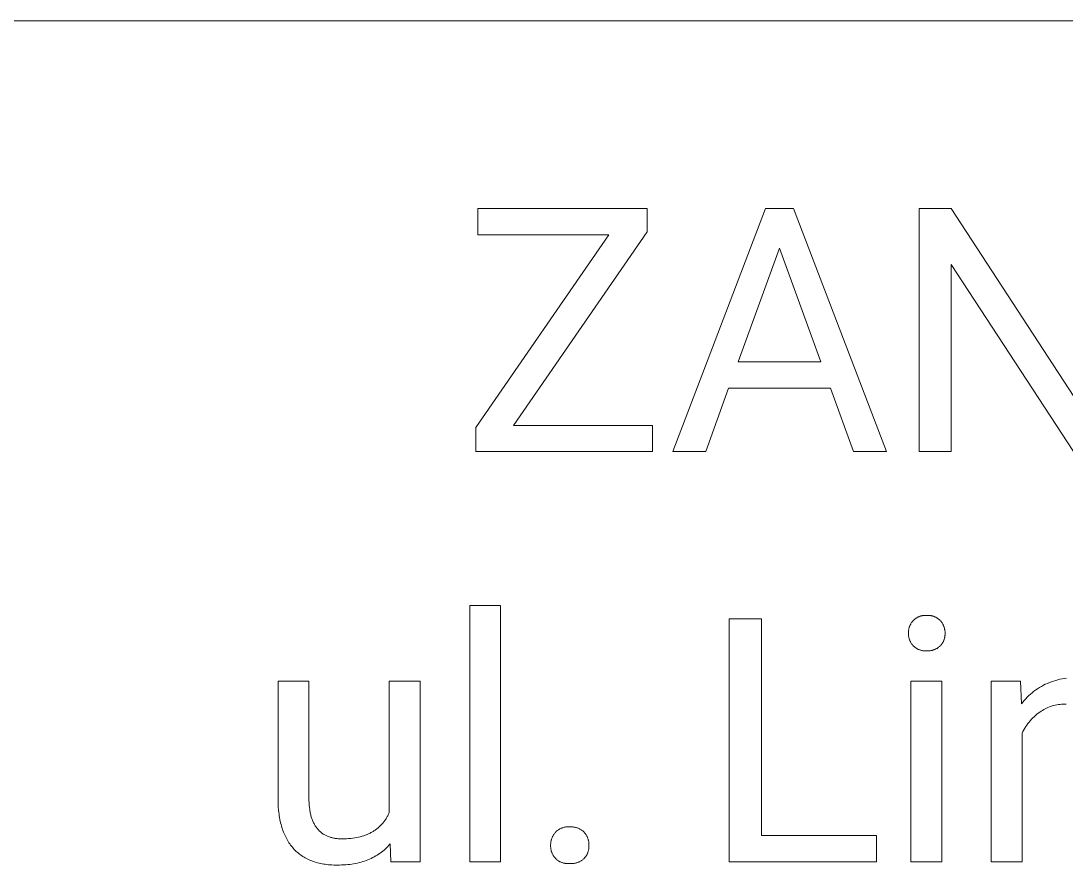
# Model space of a CAD drawing. Header units: millimetres. Extents: x 1348 to 6197, y -150 to 3238.
# Drawn here: x 4618.8 to 4816.4, y 232.7 to 392.2 of the extents above; entities that cross this region are included whole.
import ezdxf

# ---------------------------------------------------------------- set-up
doc = ezdxf.new("R2010")
doc.units = ezdxf.units.MM
doc.header["$MEASUREMENT"] = 0
doc.layers.add('Domyślny', color=7, linetype='Continuous', true_color=0x000000)

msp = doc.modelspace()

# ---------------------------------------------------------------- linework, layer by layer
at = {"layer": 'Domyślny', "color": 18, "lineweight": 15, "true_color": 0x000000}
for p, q in [((6192.9, 392.2), (4364.92, 392.2)), ((4705.16, 351.78), (4705.16, 356.74)), ((4705.16, 356.74), (4737.16, 356.74)), ((4737.16, 356.74), (4737.16, 352.33)), ((4741.99, 310.82), (4759.53, 356.74)), ((4759.53, 356.74), (4764.82, 356.74)), ((4764.82, 356.74), (4782.39, 310.82)), ((4788.57, 310.82), (4788.57, 356.74)), ((4788.57, 356.74), (4794.66, 356.74)), ((4794.66, 356.74), (4817.85, 321.2)), ((4704.75, 315.37), (4729.91, 351.78)), ((4729.91, 351.78), (4705.16, 351.78)), ((4737.16, 352.33), (4711.91, 315.77)), ((4762.17, 349.26), (4754.39, 327.79)), ((4770.01, 327.79), (4762.17, 349.26)), ((4817.78, 310.82), (4794.66, 346.2)), ((4794.66, 346.2), (4794.66, 310.82)), ((4754.39, 327.79), (4770.01, 327.79)), ((4752.57, 322.83), (4748.24, 310.82)), ((4771.8, 322.83), (4752.57, 322.83)), ((4776.19, 310.82), (4771.8, 322.83)), ((4704.75, 310.81), (4704.75, 315.37)), ((4711.91, 315.77), (4738.18, 315.77)), ((4738.18, 315.77), (4738.18, 310.81)), ((4738.18, 310.81), (4704.75, 310.81)), ((4748.24, 310.82), (4741.99, 310.82)), ((4782.39, 310.82), (4776.19, 310.82)), ((4794.66, 310.82), (4788.57, 310.82)), ((4703.61, 233.31), (4703.61, 281.75)), ((4703.61, 281.75), (4709.44, 281.75)), ((4709.44, 281.75), (4709.44, 233.31)), ((4752.69, 233.3), (4752.69, 279.23)), ((4752.69, 279.23), (4758.78, 279.23)), ((4758.78, 279.23), (4758.78, 238.26)), ((4787.17, 278.52), (4787.23, 278.61)), ((4787.23, 278.61), (4787.3, 278.7)), ((4787.3, 278.7), (4787.38, 278.79)), ((4787.38, 278.79), (4787.45, 278.88)), ((4787.45, 278.88), (4787.53, 278.96)), ((4787.53, 278.96), (4787.61, 279.03)), ((4787.61, 279.03), (4787.69, 279.1)), ((4787.69, 279.1), (4787.77, 279.17)), ((4787.77, 279.17), (4787.86, 279.24)), ((4787.86, 279.24), (4787.94, 279.3)), ((4787.94, 279.3), (4788.03, 279.37)), ((4788.03, 279.37), (4788.13, 279.42)), ((4788.13, 279.42), (4788.22, 279.48)), ((4788.22, 279.48), (4788.32, 279.53)), ((4788.32, 279.53), (4788.41, 279.58)), ((4788.41, 279.58), (4788.51, 279.62)), ((4788.51, 279.62), (4788.61, 279.66)), ((4788.61, 279.66), (4788.72, 279.7)), ((4788.72, 279.7), (4788.82, 279.73)), ((4788.82, 279.73), (4788.92, 279.76)), ((4788.92, 279.76), (4789.03, 279.79)), ((4789.03, 279.79), (4789.14, 279.81)), ((4789.14, 279.81), (4789.24, 279.83)), ((4789.24, 279.83), (4789.35, 279.85)), ((4789.35, 279.85), (4789.46, 279.86)), ((4789.46, 279.86), (4789.57, 279.87)), ((4789.57, 279.87), (4789.68, 279.87)), ((4789.68, 279.87), (4789.79, 279.87)), ((4789.79, 279.87), (4789.89, 279.87)), ((4789.89, 279.87), (4790, 279.86)), ((4790, 279.86), (4790.11, 279.87)), ((4790.11, 279.87), (4790.22, 279.87)), ((4790.22, 279.87), (4790.33, 279.87)), ((4790.33, 279.87), (4790.44, 279.87)), ((4790.44, 279.87), (4790.55, 279.86)), ((4790.55, 279.86), (4790.66, 279.84)), ((4790.66, 279.84), (4790.77, 279.83)), ((4790.77, 279.83), (4790.88, 279.81)), ((4790.88, 279.81), (4790.98, 279.79)), ((4790.98, 279.79), (4791.09, 279.76)), ((4791.09, 279.76), (4791.2, 279.73)), ((4791.2, 279.73), (4791.3, 279.69)), ((4791.3, 279.69), (4791.4, 279.66)), ((4791.4, 279.66), (4791.51, 279.62)), ((4791.51, 279.62), (4791.61, 279.57)), ((4791.61, 279.57), (4791.71, 279.52)), ((4791.71, 279.52), (4791.8, 279.47)), ((4791.8, 279.47), (4791.9, 279.42)), ((4791.9, 279.42), (4791.99, 279.36)), ((4791.99, 279.36), (4792.08, 279.3)), ((4792.08, 279.3), (4792.17, 279.24)), ((4792.17, 279.24), (4792.26, 279.17)), ((4792.26, 279.17), (4792.35, 279.1)), ((4792.35, 279.1), (4792.43, 279.03)), ((4792.43, 279.03), (4792.51, 278.96)), ((4792.51, 278.96), (4792.59, 278.88)), ((4792.59, 278.88), (4792.66, 278.79)), ((4792.66, 278.79), (4792.73, 278.7)), ((4792.73, 278.7), (4792.8, 278.61)), ((4792.8, 278.61), (4792.87, 278.52)), ((4786.56, 276.72), (4786.57, 276.83)), ((4786.56, 276.6), (4786.56, 276.72)), ((4786.57, 276.83), (4786.58, 276.94)), ((4786.58, 276.94), (4786.59, 277.05)), ((4786.59, 277.05), (4786.61, 277.17)), ((4786.61, 277.17), (4786.63, 277.28)), ((4786.63, 277.28), (4786.66, 277.39)), ((4786.66, 277.39), (4786.69, 277.5)), ((4786.69, 277.5), (4786.72, 277.61)), ((4786.72, 277.61), (4786.76, 277.72)), ((4786.76, 277.72), (4786.79, 277.82)), ((4786.79, 277.82), (4786.84, 277.93)), ((4786.84, 277.93), (4786.88, 278.03)), ((4786.88, 278.03), (4786.93, 278.13)), ((4786.93, 278.13), (4786.99, 278.23)), ((4786.99, 278.23), (4787.04, 278.33)), ((4787.04, 278.33), (4787.1, 278.43)), ((4787.1, 278.43), (4787.17, 278.52)), ((4792.87, 278.52), (4792.93, 278.43)), ((4792.93, 278.43), (4792.99, 278.33)), ((4792.99, 278.33), (4793.05, 278.23)), ((4793.05, 278.23), (4793.1, 278.13)), ((4793.1, 278.13), (4793.15, 278.03)), ((4793.15, 278.03), (4793.2, 277.93)), ((4793.2, 277.93), (4793.24, 277.82)), ((4793.24, 277.82), (4793.28, 277.72)), ((4793.28, 277.72), (4793.32, 277.61)), ((4793.32, 277.61), (4793.35, 277.5)), ((4793.35, 277.5), (4793.38, 277.39)), ((4793.38, 277.39), (4793.4, 277.28)), ((4793.4, 277.28), (4793.43, 277.17)), ((4793.43, 277.17), (4793.44, 277.05)), ((4793.44, 277.05), (4793.46, 276.94)), ((4793.46, 276.94), (4793.47, 276.83)), ((4793.47, 276.83), (4793.47, 276.72)), ((4793.47, 276.72), (4793.48, 276.6)), ((4786.56, 276.49), (4786.56, 276.6)), ((4786.56, 276.38), (4786.56, 276.49)), ((4786.56, 276.26), (4786.56, 276.38)), ((4786.57, 276.15), (4786.56, 276.26)), ((4786.58, 276.04), (4786.57, 276.15)), ((4786.59, 275.93), (4786.58, 276.04)), ((4786.61, 275.82), (4786.59, 275.93)), ((4786.63, 275.71), (4786.61, 275.82)), ((4786.65, 275.6), (4786.63, 275.71)), ((4786.68, 275.49), (4786.65, 275.6)), ((4786.72, 275.38), (4786.68, 275.49)), ((4786.75, 275.27), (4786.72, 275.38)), ((4786.79, 275.17), (4786.75, 275.27)), ((4786.83, 275.06), (4786.79, 275.17)), ((4786.88, 274.96), (4786.83, 275.06)), ((4786.93, 274.86), (4786.88, 274.96)), ((4786.98, 274.76), (4786.93, 274.86)), ((4787.04, 274.67), (4786.98, 274.76)), ((4787.1, 274.57), (4787.04, 274.67)), ((4793, 274.67), (4792.93, 274.57)), ((4793.05, 274.76), (4793, 274.67)), ((4793.11, 274.86), (4793.05, 274.76)), ((4793.16, 274.96), (4793.11, 274.86)), ((4793.2, 275.06), (4793.16, 274.96)), ((4793.25, 275.17), (4793.2, 275.06)), ((4793.29, 275.27), (4793.25, 275.17)), ((4793.32, 275.38), (4793.29, 275.27)), ((4793.35, 275.49), (4793.32, 275.38)), ((4793.38, 275.6), (4793.35, 275.49)), ((4793.41, 275.71), (4793.38, 275.6)), ((4793.43, 275.82), (4793.41, 275.71)), ((4793.45, 275.93), (4793.43, 275.82)), ((4793.46, 276.04), (4793.45, 275.93)), ((4793.47, 276.15), (4793.46, 276.04)), ((4793.48, 276.6), (4793.47, 276.49)), ((4793.47, 276.49), (4793.48, 276.38)), ((4793.48, 276.38), (4793.47, 276.26)), ((4793.47, 276.26), (4793.47, 276.15)), ((4787.17, 274.48), (4787.1, 274.57)), ((4787.23, 274.39), (4787.17, 274.48)), ((4787.3, 274.3), (4787.23, 274.39)), ((4787.38, 274.21), (4787.3, 274.3)), ((4787.45, 274.13), (4787.38, 274.21)), ((4787.53, 274.05), (4787.45, 274.13)), ((4787.61, 273.98), (4787.53, 274.05)), ((4787.69, 273.91), (4787.61, 273.98)), ((4787.77, 273.84), (4787.69, 273.91)), ((4787.86, 273.78), (4787.77, 273.84)), ((4787.95, 273.71), (4787.86, 273.78)), ((4788.04, 273.66), (4787.95, 273.71)), ((4788.13, 273.6), (4788.04, 273.66)), ((4788.23, 273.55), (4788.13, 273.6)), ((4788.32, 273.5), (4788.23, 273.55)), ((4788.42, 273.45), (4788.32, 273.5)), ((4788.52, 273.41), (4788.42, 273.45)), ((4788.62, 273.37), (4788.52, 273.41)), ((4788.72, 273.33), (4788.62, 273.37)), ((4788.83, 273.3), (4788.72, 273.33)), ((4788.93, 273.27), (4788.83, 273.3)), ((4789.03, 273.24), (4788.93, 273.27)), ((4789.14, 273.22), (4789.03, 273.24)), ((4789.25, 273.2), (4789.14, 273.22)), ((4789.35, 273.19), (4789.25, 273.2)), ((4789.46, 273.18), (4789.35, 273.19)), ((4789.57, 273.17), (4789.46, 273.18)), ((4789.68, 273.17), (4789.57, 273.17)), ((4789.79, 273.17), (4789.68, 273.17)), ((4789.89, 273.17), (4789.79, 273.17)), ((4790, 273.18), (4789.89, 273.17)), ((4790.12, 273.17), (4790, 273.18)), ((4790.23, 273.17), (4790.12, 273.17)), ((4790.34, 273.17), (4790.23, 273.17)), ((4790.46, 273.17), (4790.34, 273.17)), ((4790.57, 273.18), (4790.46, 273.17)), ((4790.68, 273.2), (4790.57, 273.18)), ((4790.8, 273.21), (4790.68, 273.2)), ((4790.91, 273.23), (4790.8, 273.21)), ((4791.02, 273.26), (4790.91, 273.23)), ((4791.13, 273.29), (4791.02, 273.26)), ((4791.24, 273.32), (4791.13, 273.29)), ((4791.34, 273.35), (4791.24, 273.32)), ((4791.45, 273.39), (4791.34, 273.35)), ((4791.56, 273.44), (4791.45, 273.39)), ((4791.66, 273.48), (4791.56, 273.44)), ((4791.76, 273.53), (4791.66, 273.48)), ((4791.86, 273.59), (4791.76, 273.53)), ((4791.96, 273.64), (4791.86, 273.59)), ((4792.06, 273.7), (4791.96, 273.64)), ((4792.15, 273.77), (4792.06, 273.7)), ((4792.24, 273.83), (4792.15, 273.77)), ((4792.33, 273.9), (4792.24, 273.83)), ((4792.42, 273.98), (4792.33, 273.9)), ((4792.5, 274.05), (4792.42, 273.98)), ((4792.59, 274.13), (4792.5, 274.05)), ((4792.66, 274.21), (4792.59, 274.13)), ((4792.73, 274.3), (4792.66, 274.21)), ((4792.8, 274.39), (4792.73, 274.3)), ((4792.87, 274.48), (4792.8, 274.39)), ((4792.93, 274.57), (4792.87, 274.48)), ((4667.38, 245.23), (4667.38, 267.43)), ((4667.38, 267.43), (4673.21, 267.43)), ((4673.21, 267.43), (4673.21, 245.39)), ((4688.41, 242.61), (4688.41, 267.43)), ((4688.41, 267.43), (4694.25, 267.43)), ((4694.25, 267.43), (4694.25, 233.31)), ((4787.03, 233.31), (4787.03, 267.43)), ((4787.03, 267.43), (4792.86, 267.43)), ((4792.86, 267.43), (4792.86, 233.31)), ((4802.2, 233.32), (4802.2, 267.44)), ((4802.2, 267.44), (4807.72, 267.44)), ((4807.72, 267.44), (4807.92, 263.14)), ((4812.06, 266.65), (4812.43, 266.84)), ((4812.43, 266.84), (4812.82, 267.01)), ((4812.82, 267.01), (4813.2, 267.18)), ((4813.2, 267.18), (4813.6, 267.33)), ((4813.6, 267.33), (4813.99, 267.46)), ((4813.99, 267.46), (4814.4, 267.59)), ((4814.4, 267.59), (4814.8, 267.7)), ((4814.8, 267.7), (4815.21, 267.79)), ((4815.21, 267.79), (4815.63, 267.87)), ((4815.63, 267.87), (4816.04, 267.94)), ((4816.04, 267.94), (4816.46, 267.99)), ((4809.32, 264.7), (4809.63, 264.99)), ((4809.63, 264.99), (4809.95, 265.26)), ((4809.95, 265.26), (4810.29, 265.52)), ((4810.29, 265.52), (4810.62, 265.77)), ((4810.62, 265.77), (4810.97, 266.01)), ((4810.97, 266.01), (4811.33, 266.23)), ((4811.33, 266.23), (4811.69, 266.45)), ((4811.69, 266.45), (4812.06, 266.65)), ((4807.92, 263.14), (4808.18, 263.47)), ((4808.18, 263.47), (4808.45, 263.79)), ((4808.45, 263.79), (4808.73, 264.11)), ((4808.73, 264.11), (4809.02, 264.41)), ((4809.02, 264.41), (4809.32, 264.7)), ((4814.04, 262.83), (4813.76, 262.75)), ((4814.32, 262.9), (4814.04, 262.83)), ((4814.61, 262.96), (4814.32, 262.9)), ((4814.9, 263.01), (4814.61, 262.96)), ((4815.19, 263.05), (4814.9, 263.01)), ((4815.48, 263.08), (4815.19, 263.05)), ((4815.78, 263.1), (4815.48, 263.08)), ((4816.07, 263.11), (4815.78, 263.1)), ((4816.36, 263.11), (4816.07, 263.11)), ((4810.57, 260.96), (4810.31, 260.72)), ((4810.83, 261.18), (4810.57, 260.96)), ((4811.11, 261.4), (4810.83, 261.18)), ((4811.39, 261.61), (4811.11, 261.4)), ((4811.63, 261.77), (4811.39, 261.61)), ((4811.88, 261.92), (4811.63, 261.77)), ((4812.14, 262.07), (4811.88, 261.92)), ((4812.4, 262.21), (4812.14, 262.07)), ((4812.66, 262.33), (4812.4, 262.21)), ((4812.93, 262.45), (4812.66, 262.33)), ((4813.2, 262.56), (4812.93, 262.45)), ((4813.48, 262.66), (4813.2, 262.56)), ((4813.76, 262.75), (4813.48, 262.66)), ((4808.73, 258.85), (4808.55, 258.56)), ((4808.93, 259.14), (4808.73, 258.85)), ((4809.14, 259.42), (4808.93, 259.14)), ((4809.35, 259.7), (4809.14, 259.42)), ((4809.58, 259.97), (4809.35, 259.7)), ((4809.81, 260.23), (4809.58, 259.97)), ((4810.06, 260.48), (4809.81, 260.23)), ((4810.31, 260.72), (4810.06, 260.48)), ((4808.2, 257.95), (4808.05, 257.64)), ((4808.05, 257.64), (4808.05, 233.32)), ((4808.37, 258.26), (4808.2, 257.95)), ((4808.55, 258.56), (4808.37, 258.26)), ((4667.4, 244.47), (4667.38, 245.23)), ((4673.21, 245.39), (4673.22, 244.91)), ((4667.43, 243.73), (4667.4, 244.47)), ((4667.49, 243.01), (4667.43, 243.73)), ((4673.22, 244.91), (4673.24, 244.45)), ((4673.24, 244.45), (4673.27, 244)), ((4673.27, 244), (4673.31, 243.57)), ((4673.31, 243.57), (4673.37, 243.16)), ((4673.37, 243.16), (4673.4, 242.95)), ((4667.53, 242.66), (4667.49, 243.01)), ((4667.57, 242.32), (4667.53, 242.66)), ((4667.62, 241.98), (4667.57, 242.32)), ((4667.68, 241.65), (4667.62, 241.98)), ((4667.74, 241.32), (4667.68, 241.65)), ((4667.8, 241), (4667.74, 241.32)), ((4673.4, 242.95), (4673.43, 242.76)), ((4673.43, 242.76), (4673.47, 242.56)), ((4673.47, 242.56), (4673.52, 242.37)), ((4673.52, 242.37), (4673.56, 242.18)), ((4673.56, 242.18), (4673.61, 242)), ((4673.61, 242), (4673.66, 241.82)), ((4673.66, 241.82), (4673.71, 241.64)), ((4673.71, 241.64), (4673.77, 241.47)), ((4673.77, 241.47), (4673.83, 241.3)), ((4673.83, 241.3), (4673.89, 241.14)), ((4673.89, 241.14), (4673.96, 240.98)), ((4687.52, 241.05), (4687.61, 241.18)), ((4687.61, 241.18), (4687.7, 241.31)), ((4687.7, 241.31), (4687.79, 241.45)), ((4687.79, 241.45), (4687.87, 241.59)), ((4687.87, 241.59), (4687.95, 241.72)), ((4687.95, 241.72), (4688.04, 241.87)), ((4688.04, 241.87), (4688.11, 242.01)), ((4688.11, 242.01), (4688.19, 242.16)), ((4688.19, 242.16), (4688.27, 242.31)), ((4688.27, 242.31), (4688.34, 242.46)), ((4688.34, 242.46), (4688.41, 242.61)), ((4667.87, 240.69), (4667.8, 241)), ((4667.95, 240.38), (4667.87, 240.69)), ((4668.03, 240.08), (4667.95, 240.38)), ((4668.12, 239.78), (4668.03, 240.08)), ((4668.21, 239.49), (4668.12, 239.78)), ((4668.31, 239.21), (4668.21, 239.49)), ((4668.42, 238.93), (4668.31, 239.21)), ((4673.96, 240.98), (4674.03, 240.82)), ((4674.03, 240.82), (4674.1, 240.67)), ((4674.1, 240.67), (4674.18, 240.52)), ((4674.18, 240.52), (4674.26, 240.37)), ((4674.26, 240.37), (4674.34, 240.23)), ((4674.34, 240.23), (4674.42, 240.09)), ((4674.42, 240.09), (4674.51, 239.96)), ((4674.51, 239.96), (4674.6, 239.83)), ((4674.6, 239.83), (4674.7, 239.7)), ((4674.7, 239.7), (4674.79, 239.58)), ((4674.79, 239.58), (4674.89, 239.46)), ((4674.89, 239.46), (4675, 239.34)), ((4675, 239.34), (4675.1, 239.23)), ((4675.1, 239.23), (4675.21, 239.12)), ((4675.21, 239.12), (4675.32, 239.02)), ((4685.36, 239.04), (4685.49, 239.13)), ((4685.49, 239.13), (4685.62, 239.21)), ((4685.62, 239.21), (4685.75, 239.3)), ((4685.75, 239.3), (4685.88, 239.39)), ((4685.88, 239.39), (4686, 239.49)), ((4686, 239.49), (4686.13, 239.58)), ((4686.13, 239.58), (4686.25, 239.68)), ((4686.25, 239.68), (4686.36, 239.78)), ((4686.36, 239.78), (4686.48, 239.89)), ((4686.48, 239.89), (4686.59, 239.99)), ((4686.59, 239.99), (4686.7, 240.1)), ((4686.7, 240.1), (4686.81, 240.21)), ((4686.81, 240.21), (4686.92, 240.32)), ((4686.92, 240.32), (4687.03, 240.44)), ((4687.03, 240.44), (4687.13, 240.56)), ((4687.13, 240.56), (4687.23, 240.68)), ((4687.23, 240.68), (4687.33, 240.8)), ((4687.33, 240.8), (4687.42, 240.92)), ((4687.42, 240.92), (4687.52, 241.05)), ((4720, 239.05), (4720.09, 239.13)), ((4720.09, 239.13), (4720.18, 239.2)), ((4720.18, 239.2), (4720.28, 239.27)), ((4720.28, 239.27), (4720.38, 239.34)), ((4720.38, 239.34), (4720.47, 239.41)), ((4720.47, 239.41), (4720.58, 239.47)), ((4720.58, 239.47), (4720.68, 239.52)), ((4720.68, 239.52), (4720.79, 239.58)), ((4720.79, 239.58), (4720.89, 239.63)), ((4720.89, 239.63), (4721, 239.67)), ((4721, 239.67), (4721.11, 239.71)), ((4721.11, 239.71), (4721.23, 239.75)), ((4721.23, 239.75), (4721.34, 239.79)), ((4721.34, 239.79), (4721.45, 239.82)), ((4721.45, 239.82), (4721.57, 239.84)), ((4721.57, 239.84), (4721.68, 239.86)), ((4721.68, 239.86), (4721.8, 239.88)), ((4721.8, 239.88), (4721.92, 239.9)), ((4721.92, 239.9), (4722.04, 239.91)), ((4722.04, 239.91), (4722.16, 239.91)), ((4722.16, 239.91), (4722.27, 239.91)), ((4722.27, 239.91), (4722.39, 239.91)), ((4722.39, 239.91), (4722.51, 239.91)), ((4722.51, 239.91), (4722.64, 239.91)), ((4722.64, 239.91), (4722.76, 239.91)), ((4722.76, 239.91), (4722.89, 239.91)), ((4722.89, 239.91), (4723.01, 239.9)), ((4723.01, 239.9), (4723.14, 239.89)), ((4723.14, 239.89), (4723.26, 239.87)), ((4723.26, 239.87), (4723.39, 239.85)), ((4723.39, 239.85), (4723.51, 239.83)), ((4723.51, 239.83), (4723.63, 239.8)), ((4723.63, 239.8), (4723.75, 239.77)), ((4723.75, 239.77), (4723.87, 239.73)), ((4723.87, 239.73), (4723.99, 239.69)), ((4723.99, 239.69), (4724.11, 239.64)), ((4724.11, 239.64), (4724.22, 239.59)), ((4724.22, 239.59), (4724.34, 239.54)), ((4724.34, 239.54), (4724.45, 239.48)), ((4724.45, 239.48), (4724.56, 239.42)), ((4724.56, 239.42), (4724.66, 239.35)), ((4724.66, 239.35), (4724.77, 239.28)), ((4724.77, 239.28), (4724.87, 239.21)), ((4724.87, 239.21), (4724.97, 239.14)), ((4724.97, 239.14), (4725.07, 239.06)), ((4668.53, 238.65), (4668.42, 238.93)), ((4668.64, 238.39), (4668.53, 238.65)), ((4668.76, 238.13), (4668.64, 238.39)), ((4668.89, 237.87), (4668.76, 238.13)), ((4669.02, 237.62), (4668.89, 237.87)), ((4669.16, 237.38), (4669.02, 237.62)), ((4669.3, 237.14), (4669.16, 237.38)), ((4669.45, 236.91), (4669.3, 237.14)), ((4675.32, 239.02), (4675.44, 238.92)), ((4675.44, 238.92), (4675.56, 238.82)), ((4675.56, 238.82), (4675.68, 238.73)), ((4675.68, 238.73), (4675.8, 238.64)), ((4675.8, 238.64), (4675.93, 238.55)), ((4675.93, 238.55), (4676.06, 238.47)), ((4676.06, 238.47), (4676.2, 238.4)), ((4676.2, 238.4), (4676.33, 238.32)), ((4676.33, 238.32), (4676.47, 238.25)), ((4676.47, 238.25), (4676.62, 238.19)), ((4676.62, 238.19), (4676.76, 238.12)), ((4676.76, 238.12), (4676.91, 238.06)), ((4676.91, 238.06), (4677.06, 238.01)), ((4677.06, 238.01), (4677.22, 237.96)), ((4677.22, 237.96), (4677.38, 237.91)), ((4677.38, 237.91), (4677.54, 237.87)), ((4677.54, 237.87), (4677.7, 237.83)), ((4677.7, 237.83), (4677.87, 237.79)), ((4677.87, 237.79), (4678.04, 237.76)), ((4678.04, 237.76), (4678.21, 237.73)), ((4678.21, 237.73), (4678.39, 237.71)), ((4678.39, 237.71), (4678.57, 237.69)), ((4678.57, 237.69), (4678.75, 237.67)), ((4678.75, 237.67), (4678.94, 237.66)), ((4678.94, 237.66), (4679.12, 237.65)), ((4679.12, 237.65), (4679.32, 237.64)), ((4679.32, 237.64), (4679.51, 237.64)), ((4679.51, 237.64), (4679.92, 237.64)), ((4679.92, 237.64), (4680.33, 237.66)), ((4680.33, 237.66), (4680.73, 237.68)), ((4680.73, 237.68), (4681.12, 237.72)), ((4681.12, 237.72), (4681.5, 237.76)), ((4681.5, 237.76), (4681.87, 237.81)), ((4681.87, 237.81), (4682.23, 237.88)), ((4682.23, 237.88), (4682.58, 237.95)), ((4682.58, 237.95), (4682.92, 238.03)), ((4682.92, 238.03), (4683.26, 238.13)), ((4683.26, 238.13), (4683.59, 238.23)), ((4683.59, 238.23), (4683.75, 238.28)), ((4683.75, 238.28), (4683.9, 238.34)), ((4683.9, 238.34), (4684.06, 238.4)), ((4684.06, 238.4), (4684.21, 238.46)), ((4684.21, 238.46), (4684.36, 238.53)), ((4684.36, 238.53), (4684.51, 238.59)), ((4684.51, 238.59), (4684.66, 238.66)), ((4684.66, 238.66), (4684.8, 238.73)), ((4684.8, 238.73), (4684.94, 238.81)), ((4684.94, 238.81), (4685.08, 238.88)), ((4685.08, 238.88), (4685.22, 238.96)), ((4685.22, 238.96), (4685.36, 239.04)), ((4718.95, 236.99), (4718.97, 237.12)), ((4718.97, 237.12), (4718.99, 237.24)), ((4718.99, 237.24), (4719.02, 237.36)), ((4719.02, 237.36), (4719.05, 237.48)), ((4719.05, 237.48), (4719.09, 237.6)), ((4719.09, 237.6), (4719.13, 237.72)), ((4719.13, 237.72), (4719.18, 237.83)), ((4719.18, 237.83), (4719.22, 237.95)), ((4719.22, 237.95), (4719.28, 238.06)), ((4719.28, 238.06), (4719.33, 238.17)), ((4719.33, 238.17), (4719.39, 238.28)), ((4719.39, 238.28), (4719.46, 238.39)), ((4719.46, 238.39), (4719.53, 238.49)), ((4719.53, 238.49), (4719.6, 238.6)), ((4719.6, 238.6), (4719.67, 238.7)), ((4719.67, 238.7), (4719.75, 238.79)), ((4719.75, 238.79), (4719.83, 238.89)), ((4719.83, 238.89), (4719.91, 238.97)), ((4719.91, 238.97), (4720, 239.05)), ((4725.07, 239.06), (4725.16, 238.97)), ((4725.16, 238.97), (4725.26, 238.89)), ((4725.26, 238.89), (4725.34, 238.79)), ((4725.34, 238.79), (4725.41, 238.7)), ((4725.41, 238.7), (4725.49, 238.6)), ((4725.49, 238.6), (4725.56, 238.49)), ((4725.56, 238.49), (4725.63, 238.39)), ((4725.63, 238.39), (4725.69, 238.28)), ((4725.69, 238.28), (4725.75, 238.17)), ((4725.75, 238.17), (4725.81, 238.06)), ((4725.81, 238.06), (4725.86, 237.95)), ((4725.86, 237.95), (4725.91, 237.83)), ((4725.91, 237.83), (4725.95, 237.72)), ((4725.95, 237.72), (4725.99, 237.6)), ((4725.99, 237.6), (4726.03, 237.48)), ((4726.03, 237.48), (4726.06, 237.36)), ((4726.06, 237.36), (4726.09, 237.24)), ((4726.09, 237.24), (4726.11, 237.11)), ((4726.11, 237.11), (4726.13, 236.99)), ((4758.78, 238.26), (4780.54, 238.26)), ((4780.54, 238.26), (4780.54, 233.3)), ((4669.6, 236.69), (4669.45, 236.91)), ((4669.76, 236.47), (4669.6, 236.69)), ((4669.93, 236.26), (4669.76, 236.47)), ((4670.1, 236.05), (4669.93, 236.26)), ((4670.27, 235.85), (4670.1, 236.05)), ((4670.45, 235.65), (4670.27, 235.85)), ((4670.64, 235.46), (4670.45, 235.65)), ((4670.83, 235.28), (4670.64, 235.46)), ((4671.02, 235.1), (4670.83, 235.28)), ((4687.18, 235.32), (4686.92, 235.12)), ((4687.42, 235.53), (4687.18, 235.32)), ((4687.67, 235.74), (4687.42, 235.53)), ((4687.9, 235.97), (4687.67, 235.74)), ((4688.13, 236.2), (4687.9, 235.97)), ((4688.35, 236.44), (4688.13, 236.2)), ((4688.57, 236.69), (4688.35, 236.44)), ((4688.7, 233.31), (4688.57, 236.69)), ((4718.91, 236.62), (4718.92, 236.74)), ((4718.91, 236.49), (4718.91, 236.62)), ((4718.91, 236.37), (4718.91, 236.49)), ((4718.91, 236.25), (4718.91, 236.37)), ((4718.91, 236.14), (4718.91, 236.25)), ((4718.92, 236.02), (4718.91, 236.14)), ((4718.92, 236.74), (4718.93, 236.87)), ((4718.93, 235.91), (4718.92, 236.02)), ((4718.93, 236.87), (4718.95, 236.99)), ((4718.94, 235.79), (4718.93, 235.91)), ((4718.96, 235.68), (4718.94, 235.79)), ((4718.99, 235.57), (4718.96, 235.68)), ((4719.01, 235.45), (4718.99, 235.57)), ((4719.04, 235.34), (4719.01, 235.45)), ((4719.08, 235.23), (4719.04, 235.34)), ((4719.11, 235.12), (4719.08, 235.23)), ((4726.01, 235.23), (4725.97, 235.12)), ((4726.04, 235.34), (4726.01, 235.23)), ((4726.07, 235.45), (4726.04, 235.34)), ((4726.09, 235.57), (4726.07, 235.45)), ((4726.11, 235.68), (4726.09, 235.57)), ((4726.13, 235.79), (4726.11, 235.68)), ((4726.13, 236.99), (4726.14, 236.87)), ((4726.15, 235.91), (4726.13, 235.79)), ((4726.14, 236.87), (4726.15, 236.74)), ((4726.15, 236.74), (4726.16, 236.62)), ((4726.16, 236.14), (4726.15, 236.02)), ((4726.15, 236.02), (4726.15, 235.91)), ((4726.16, 236.62), (4726.16, 236.49)), ((4726.16, 236.49), (4726.16, 236.37)), ((4726.16, 236.37), (4726.16, 236.25)), ((4726.16, 236.25), (4726.16, 236.14)), ((4671.22, 234.93), (4671.02, 235.1)), ((4671.43, 234.77), (4671.22, 234.93)), ((4671.64, 234.61), (4671.43, 234.77)), ((4671.86, 234.46), (4671.64, 234.61)), ((4672.08, 234.31), (4671.86, 234.46)), ((4672.3, 234.18), (4672.08, 234.31)), ((4672.53, 234.04), (4672.3, 234.18)), ((4672.77, 233.92), (4672.53, 234.04)), ((4673.01, 233.8), (4672.77, 233.92)), ((4673.26, 233.68), (4673.01, 233.8)), ((4673.51, 233.57), (4673.26, 233.68)), ((4673.77, 233.47), (4673.51, 233.57)), ((4674.03, 233.38), (4673.77, 233.47)), ((4674.3, 233.29), (4674.03, 233.38)), ((4674.57, 233.2), (4674.3, 233.29)), ((4674.85, 233.13), (4674.57, 233.2)), ((4683.07, 233.24), (4682.73, 233.15)), ((4683.4, 233.34), (4683.07, 233.24)), ((4683.73, 233.44), (4683.4, 233.34)), ((4684.05, 233.56), (4683.73, 233.44)), ((4684.36, 233.68), (4684.05, 233.56)), ((4684.67, 233.81), (4684.36, 233.68)), ((4684.98, 233.94), (4684.67, 233.81)), ((4685.27, 234.09), (4684.98, 233.94)), ((4685.56, 234.24), (4685.27, 234.09)), ((4685.85, 234.4), (4685.56, 234.24)), ((4686.13, 234.57), (4685.85, 234.4)), ((4686.4, 234.75), (4686.13, 234.57)), ((4686.66, 234.93), (4686.4, 234.75)), ((4686.92, 235.12), (4686.66, 234.93)), ((4694.25, 233.31), (4688.7, 233.31)), ((4709.44, 233.31), (4703.61, 233.31)), ((4719.15, 235.02), (4719.11, 235.12)), ((4719.2, 234.91), (4719.15, 235.02)), ((4719.25, 234.8), (4719.2, 234.91)), ((4719.3, 234.7), (4719.25, 234.8)), ((4719.35, 234.6), (4719.3, 234.7)), ((4719.41, 234.5), (4719.35, 234.6)), ((4719.47, 234.4), (4719.41, 234.5)), ((4719.54, 234.31), (4719.47, 234.4)), ((4719.61, 234.21), (4719.54, 234.31)), ((4719.68, 234.12), (4719.61, 234.21)), ((4719.75, 234.03), (4719.68, 234.12)), ((4719.83, 233.95), (4719.75, 234.03)), ((4719.91, 233.87), (4719.83, 233.95)), ((4720, 233.79), (4719.91, 233.87)), ((4720.09, 233.71), (4720, 233.79)), ((4720.18, 233.64), (4720.09, 233.71)), ((4720.28, 233.57), (4720.18, 233.64)), ((4720.38, 233.5), (4720.28, 233.57)), ((4720.48, 233.44), (4720.38, 233.5)), ((4720.58, 233.38), (4720.48, 233.44)), ((4720.68, 233.32), (4720.58, 233.38)), ((4720.79, 233.27), (4720.68, 233.32)), ((4720.9, 233.22), (4720.79, 233.27)), ((4721.01, 233.18), (4720.9, 233.22)), ((4721.12, 233.14), (4721.01, 233.18)), ((4723.99, 233.17), (4723.87, 233.13)), ((4724.1, 233.21), (4723.99, 233.17)), ((4724.22, 233.26), (4724.1, 233.21)), ((4724.33, 233.31), (4724.22, 233.26)), ((4724.44, 233.37), (4724.33, 233.31)), ((4724.55, 233.43), (4724.44, 233.37)), ((4724.66, 233.49), (4724.55, 233.43)), ((4724.77, 233.56), (4724.66, 233.49)), ((4724.87, 233.63), (4724.77, 233.56)), ((4724.97, 233.7), (4724.87, 233.63)), ((4725.07, 233.78), (4724.97, 233.7)), ((4725.16, 233.86), (4725.07, 233.78)), ((4725.26, 233.95), (4725.16, 233.86)), ((4725.33, 234.03), (4725.26, 233.95)), ((4725.41, 234.12), (4725.33, 234.03)), ((4725.48, 234.21), (4725.41, 234.12)), ((4725.55, 234.31), (4725.48, 234.21)), ((4725.61, 234.4), (4725.55, 234.31)), ((4725.67, 234.5), (4725.61, 234.4)), ((4725.73, 234.6), (4725.67, 234.5)), ((4725.79, 234.7), (4725.73, 234.6)), ((4725.84, 234.8), (4725.79, 234.7)), ((4725.88, 234.91), (4725.84, 234.8)), ((4725.93, 235.01), (4725.88, 234.91)), ((4725.97, 235.12), (4725.93, 235.01)), ((4780.54, 233.3), (4752.69, 233.3)), ((4792.86, 233.31), (4787.03, 233.31)), ((4808.05, 233.32), (4802.2, 233.32)), ((4675.13, 233.05), (4674.85, 233.13)), ((4675.42, 232.99), (4675.13, 233.05)), ((4675.71, 232.93), (4675.42, 232.99)), ((4676.01, 232.88), (4675.71, 232.93)), ((4676.31, 232.83), (4676.01, 232.88)), ((4676.62, 232.79), (4676.31, 232.83)), ((4676.93, 232.76), (4676.62, 232.79)), ((4677.25, 232.73), (4676.93, 232.76)), ((4677.57, 232.71), (4677.25, 232.73)), ((4677.9, 232.69), (4677.57, 232.71)), ((4678.24, 232.68), (4677.9, 232.69)), ((4678.57, 232.68), (4678.24, 232.68)), ((4678.98, 232.69), (4678.57, 232.68)), ((4679.38, 232.7), (4678.98, 232.69)), ((4679.78, 232.72), (4679.38, 232.7)), ((4680.17, 232.74), (4679.78, 232.72)), ((4680.55, 232.78), (4680.17, 232.74)), ((4680.93, 232.82), (4680.55, 232.78)), ((4681.3, 232.87), (4680.93, 232.82)), ((4681.67, 232.93), (4681.3, 232.87)), ((4682.03, 233), (4681.67, 232.93)), ((4682.38, 233.07), (4682.03, 233)), ((4682.73, 233.15), (4682.38, 233.07)), ((4721.23, 233.1), (4721.12, 233.14)), ((4721.34, 233.07), (4721.23, 233.1)), ((4721.46, 233.04), (4721.34, 233.07)), ((4721.57, 233.02), (4721.46, 233.04)), ((4721.69, 233), (4721.57, 233.02)), ((4721.8, 232.98), (4721.69, 233)), ((4721.92, 232.97), (4721.8, 232.98)), ((4722.04, 232.96), (4721.92, 232.97)), ((4722.16, 232.95), (4722.04, 232.96)), ((4722.27, 232.95), (4722.16, 232.95)), ((4722.39, 232.95), (4722.27, 232.95)), ((4722.51, 232.96), (4722.39, 232.95)), ((4722.64, 232.96), (4722.51, 232.96)), ((4722.76, 232.95), (4722.64, 232.96)), ((4722.89, 232.96), (4722.76, 232.95)), ((4723.01, 232.96), (4722.89, 232.96)), ((4723.13, 232.97), (4723.01, 232.96)), ((4723.26, 232.99), (4723.13, 232.97)), ((4723.38, 233.01), (4723.26, 232.99)), ((4723.51, 233.03), (4723.38, 233.01)), ((4723.63, 233.06), (4723.51, 233.03)), ((4723.75, 233.09), (4723.63, 233.06)), ((4723.87, 233.13), (4723.75, 233.09))]:
    msp.add_line(p, q, dxfattribs=at)

doc.saveas('drawing.dxf')
